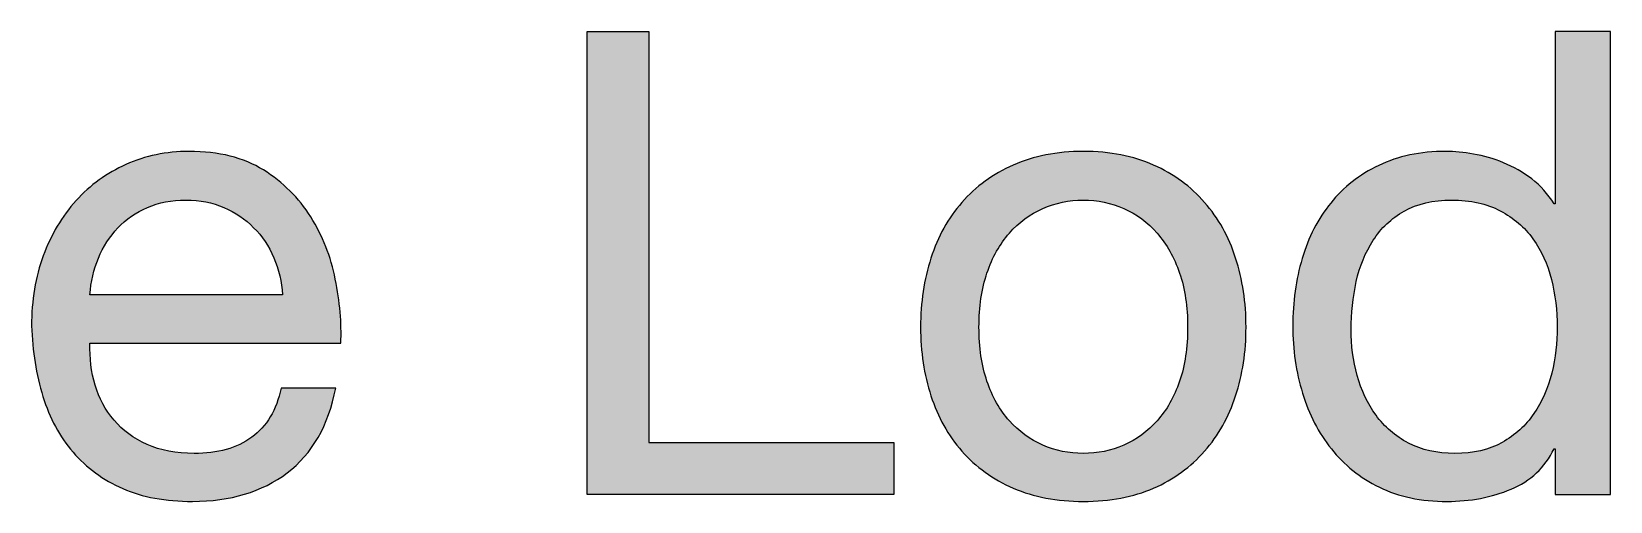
# Paper-space layout 'A1mask (portrait)' of a CAD drawing. Extents: x 0 to 565, y 0 to 805.
# Drawn here: x 425.96 to 436, y 64.5 to 67.48 of the extents above; entities that cross this region are included whole.
import ezdxf
from ezdxf.enums import TextEntityAlignment as Align

# ---------------------------------------------------------------- set-up
doc = ezdxf.new("R2010")
doc.units = 0
doc.layers.get('0').update_dxf_attribs({"linetype": 'CONTINUOUS'})
doc.layers.get('Defpoints').update_dxf_attribs({"linetype": 'CONTINUOUS'})
doc.layers.add('JPP_Mask', color=7, linetype='CONTINUOUS')
doc.styles.add('JPP', font='arial.ttf')

# ---------------------------------------------------------------- blocks, each defined once
blk = doc.blocks.new('A1mask (portrait)')
at = {"true_color": 0x004a91}
blk.add_hatch(color=154, dxfattribs=at).paths.add_polyline_path([(431.443, 64.871), (429.885, 64.871), (429.885, 67.483), (429.494, 67.483), (429.494, 64.541), (431.443, 64.541)])
h = blk.add_hatch(color=154, dxfattribs=at)
edge = h.paths.add_edge_path()
edge.add_spline(control_points=[(435.995, 65.001), (435.995, 65.346), (435.995, 65.834), (435.995, 66.286)], knot_values=[19.437481, 19.437481, 19.437481, 19.437481, 19.749975, 19.749975, 19.749975, 19.749975], degree=3, periodic=0)
edge.add_spline(control_points=[(435.995, 66.286), (435.995, 66.739), (435.995, 67.155), (435.995, 67.356)], knot_values=[19.124987, 19.124987, 19.124987, 19.124987, 19.437481, 19.437481, 19.437481, 19.437481], degree=3, periodic=0)
edge.add_spline(control_points=[(435.995, 67.356), (435.995, 67.382), (435.995, 67.403), (435.995, 67.421)], knot_values=[19.085926, 19.085926, 19.085926, 19.085926, 19.124987, 19.124987, 19.124987, 19.124987], degree=3, periodic=0)
edge.add_spline(control_points=[(435.995, 67.421), (435.995, 67.439), (435.995, 67.454), (435.995, 67.464)], knot_values=[19.046864, 19.046864, 19.046864, 19.046864, 19.085926, 19.085926, 19.085926, 19.085926], degree=3, periodic=0)
edge.add_spline(control_points=[(435.995, 67.483), (435.995, 67.483), (435.995, 67.483), (435.995, 67.483), (435.995, 67.483), (435.995, 67.483), (435.995, 67.483)], knot_values=[18.999258, 18.999258, 18.999258, 18.999258, 18.999583, 18.999583, 18.999583, 19.000326, 19.000326, 19.000326, 19.000326], degree=3, periodic=0)
edge.add_spline(control_points=[(435.984, 67.483), (435.978, 67.483), (435.971, 67.483), (435.963, 67.483)], knot_values=[18.812494, 18.812494, 18.812494, 18.812494, 18.890617, 18.890617, 18.890617, 18.890617], degree=3, periodic=0)
edge.add_spline(control_points=[(435.963, 67.483), (435.946, 67.483), (435.924, 67.483), (435.9, 67.483)], knot_values=[18.656247, 18.656247, 18.656247, 18.656247, 18.812494, 18.812494, 18.812494, 18.812494], degree=3, periodic=0)
edge.add_spline(control_points=[(435.9, 67.483), (435.875, 67.483), (435.848, 67.483), (435.82, 67.483)], knot_values=[18.5, 18.5, 18.5, 18.5, 18.656247, 18.656247, 18.656247, 18.656247], degree=3, periodic=0)
edge.add_spline(control_points=[(435.82, 67.483), (435.793, 67.483), (435.766, 67.483), (435.741, 67.483)], knot_values=[18.343753, 18.343753, 18.343753, 18.343753, 18.5, 18.5, 18.5, 18.5], degree=3, periodic=0)
edge.add_spline(control_points=[(435.741, 67.483), (435.716, 67.483), (435.694, 67.483), (435.677, 67.483)], knot_values=[18.187506, 18.187506, 18.187506, 18.187506, 18.343753, 18.343753, 18.343753, 18.343753], degree=3, periodic=0)
edge.add_spline(control_points=[(435.677, 67.483), (435.669, 67.483), (435.662, 67.483), (435.657, 67.483)], knot_values=[18.109383, 18.109383, 18.109383, 18.109383, 18.187506, 18.187506, 18.187506, 18.187506], degree=3, periodic=0)
edge.add_spline(control_points=[(435.645, 67.483), (435.645, 67.483), (435.645, 67.483), (435.645, 67.483), (435.645, 67.483), (435.645, 67.483), (435.645, 67.483)], knot_values=[17.999522, 17.999522, 17.999522, 17.999522, 18.000874, 18.000874, 18.000874, 18.001353, 18.001353, 18.001353, 18.001353], degree=3, periodic=0)
edge.add_spline(control_points=[(435.645, 67.476), (435.645, 67.472), (435.645, 67.467), (435.645, 67.46)], knot_values=[17.914074, 17.914074, 17.914074, 17.914074, 17.953136, 17.953136, 17.953136, 17.953136], degree=3, periodic=0)
edge.add_spline(control_points=[(435.645, 67.46), (435.645, 67.453), (435.645, 67.445), (435.645, 67.436)], knot_values=[17.875012, 17.875012, 17.875012, 17.875012, 17.914074, 17.914074, 17.914074, 17.914074], degree=3, periodic=0)
edge.add_spline(control_points=[(435.645, 67.436), (435.645, 67.361), (435.645, 67.206), (435.645, 67.037)], knot_values=[17.562519, 17.562519, 17.562519, 17.562519, 17.875012, 17.875012, 17.875012, 17.875012], degree=3, periodic=0)
edge.add_spline(control_points=[(435.645, 67.037), (435.645, 66.869), (435.645, 66.687), (435.645, 66.558)], knot_values=[17.250025, 17.250025, 17.250025, 17.250025, 17.562519, 17.562519, 17.562519, 17.562519], degree=3, periodic=0)
edge.add_spline(control_points=[(435.645, 66.558), (435.645, 66.526), (435.645, 66.497), (435.645, 66.473)], knot_values=[17.171902, 17.171902, 17.171902, 17.171902, 17.250025, 17.250025, 17.250025, 17.250025], degree=3, periodic=0)
edge.add_spline(control_points=[(435.645, 66.473), (435.645, 66.449), (435.645, 66.429), (435.645, 66.414)], knot_values=[17.093778, 17.093778, 17.093778, 17.093778, 17.171902, 17.171902, 17.171902, 17.171902], degree=3, periodic=0)
edge.add_spline(control_points=[(435.645, 66.414), (435.645, 66.407), (435.645, 66.401), (435.645, 66.396)], knot_values=[17.054716, 17.054716, 17.054716, 17.054716, 17.093778, 17.093778, 17.093778, 17.093778], degree=3, periodic=0)
edge.add_spline(control_points=[(435.645, 66.396), (435.645, 66.392), (435.645, 66.389), (435.645, 66.388)], knot_values=[17.015655, 17.015655, 17.015655, 17.015655, 17.054716, 17.054716, 17.054716, 17.054716], degree=3, periodic=0)
edge.add_spline(control_points=[(435.645, 66.388), (435.645, 66.388), (435.645, 66.388), (435.645, 66.387)], knot_values=[17.010772, 17.010772, 17.010772, 17.010772, 17.015655, 17.015655, 17.015655, 17.015655], degree=3, periodic=0)
edge.add_spline(control_points=[(435.645, 66.387), (435.645, 66.387), (435.645, 66.387), (435.645, 66.387)], knot_values=[17.005889, 17.005889, 17.005889, 17.005889, 17.010772, 17.010772, 17.010772, 17.010772], degree=3, periodic=0)
edge.add_spline(control_points=[(435.645, 66.387), (435.645, 66.387), (435.645, 66.387), (435.645, 66.387)], knot_values=[17.003448, 17.003448, 17.003448, 17.003448, 17.005889, 17.005889, 17.005889, 17.005889], degree=3, periodic=0)
edge.add_spline(control_points=[(435.645, 66.387), (435.645, 66.387), (435.645, 66.387), (435.645, 66.387)], knot_values=[17.001007, 17.001007, 17.001007, 17.001007, 17.003448, 17.003448, 17.003448, 17.003448], degree=3, periodic=0)
edge.add_spline(control_points=[(435.645, 66.387), (435.645, 66.387), (435.645, 66.387), (435.645, 66.387)], knot_values=[17.000701, 17.000701, 17.000701, 17.000701, 17.001007, 17.001007, 17.001007, 17.001007], degree=3, periodic=0)
edge.add_spline(control_points=[(435.639, 66.387), (435.638, 66.387), (435.637, 66.387), (435.637, 66.387), (435.599, 66.45), (435.551, 66.503), (435.495, 66.546), (435.439, 66.588), (435.379, 66.623), (435.316, 66.649)], knot_values=[14, 14, 14, 14, 14.312544, 14.312544, 14.312544, 15.312544, 15.312544, 15.312544, 16.312544, 16.312544, 16.312544, 16.312544], degree=3, periodic=0)
edge.add_spline(control_points=[(435.316, 66.649), (435.253, 66.675), (435.189, 66.693), (435.126, 66.704)], knot_values=[13, 13, 13, 13, 14, 14, 14, 14], degree=3, periodic=0)
edge.add_spline(control_points=[(435.126, 66.704), (435.063, 66.715), (435.004, 66.721), (434.949, 66.721)], knot_values=[12, 12, 12, 12, 13, 13, 13, 13], degree=3, periodic=0)
edge.add_spline(control_points=[(434.949, 66.721), (434.787, 66.721), (434.645, 66.691), (434.523, 66.632)], knot_values=[11, 11, 11, 11, 12, 12, 12, 12], degree=3, periodic=0)
edge.add_spline(control_points=[(434.523, 66.632), (434.4, 66.573), (434.299, 66.493), (434.218, 66.393)], knot_values=[10, 10, 10, 10, 11, 11, 11, 11], degree=3, periodic=0)
edge.add_spline(control_points=[(434.218, 66.393), (434.137, 66.293), (434.076, 66.175), (434.037, 66.041)], knot_values=[9, 9, 9, 9, 10, 10, 10, 10], degree=3, periodic=0)
edge.add_spline(control_points=[(434.037, 66.041), (433.996, 65.906), (433.977, 65.763), (433.977, 65.612), (433.977, 65.461), (433.997, 65.318), (434.039, 65.184)], knot_values=[7, 7, 7, 7, 8, 8, 8, 9, 9, 9, 9], degree=3, periodic=0)
edge.add_spline(control_points=[(434.039, 65.184), (434.08, 65.049), (434.141, 64.931), (434.222, 64.83)], knot_values=[6, 6, 6, 6, 7, 7, 7, 7], degree=3, periodic=0)
edge.add_spline(control_points=[(434.222, 64.83), (434.303, 64.728), (434.404, 64.647), (434.527, 64.586)], knot_values=[5, 5, 5, 5, 6, 6, 6, 6], degree=3, periodic=0)
edge.add_spline(control_points=[(434.527, 64.586), (434.649, 64.526), (434.793, 64.496), (434.957, 64.496)], knot_values=[4, 4, 4, 4, 5, 5, 5, 5], degree=3, periodic=0)
edge.add_spline(control_points=[(434.957, 64.496), (435.105, 64.496), (435.241, 64.522), (435.365, 64.574)], knot_values=[3, 3, 3, 3, 4, 4, 4, 4], degree=3, periodic=0)
edge.add_spline(control_points=[(435.365, 64.574), (435.489, 64.626), (435.579, 64.711), (435.637, 64.83)], knot_values=[2, 2, 2, 2, 3, 3, 3, 3], degree=3, periodic=0)
edge.add_spline(control_points=[(435.645, 64.83), (435.645, 64.83), (435.645, 64.758), (435.645, 64.685)], knot_values=[0.5, 0.5, 0.5, 0.5, 1, 1, 1, 1], degree=3, periodic=0)
edge.add_spline(control_points=[(435.645, 64.685), (435.645, 64.613), (435.645, 64.541), (435.645, 64.541), (435.645, 64.541), (435.679, 64.541), (435.726, 64.541)], knot_values=[20.687456, 20.687456, 20.687456, 20.687456, 21.187456, 21.187456, 21.187456, 21.5, 21.5, 21.5, 21.5], degree=3, periodic=0)
edge.add_spline(control_points=[(435.726, 64.541), (435.773, 64.541), (435.833, 64.541), (435.885, 64.541)], knot_values=[20.374962, 20.374962, 20.374962, 20.374962, 20.687456, 20.687456, 20.687456, 20.687456], degree=3, periodic=0)
edge.add_spline(control_points=[(435.885, 64.541), (435.91, 64.541), (435.934, 64.541), (435.952, 64.541)], knot_values=[20.218716, 20.218716, 20.218716, 20.218716, 20.374962, 20.374962, 20.374962, 20.374962], degree=3, periodic=0)
edge.add_spline(control_points=[(435.952, 64.541), (435.971, 64.541), (435.985, 64.541), (435.991, 64.541)], knot_values=[20.062469, 20.062469, 20.062469, 20.062469, 20.218716, 20.218716, 20.218716, 20.218716], degree=3, periodic=0)
edge.add_spline(control_points=[(435.995, 64.541), (435.995, 64.541), (435.995, 64.541), (435.995, 64.541), (435.995, 64.541), (435.995, 64.541), (435.995, 64.541)], knot_values=[19.999756, 19.999756, 19.999756, 19.999756, 20.000581, 20.000581, 20.000581, 20.000824, 20.000824, 20.000824, 20.000824], degree=3, periodic=0)
edge.add_spline(control_points=[(435.995, 64.541), (435.995, 64.541), (435.995, 64.541), (435.995, 64.541)], knot_values=[19.999604, 19.999604, 19.999604, 19.999604, 19.999756, 19.999756, 19.999756, 19.999756], degree=3, periodic=0)
edge.add_spline(control_points=[(435.995, 64.543), (435.995, 64.547), (435.995, 64.555), (435.995, 64.567)], knot_values=[19.945284, 19.945284, 19.945284, 19.945284, 19.984345, 19.984345, 19.984345, 19.984345], degree=3, periodic=0)
edge.add_spline(control_points=[(435.995, 64.567), (435.995, 64.578), (435.995, 64.594), (435.995, 64.614)], knot_values=[19.906222, 19.906222, 19.906222, 19.906222, 19.945284, 19.945284, 19.945284, 19.945284], degree=3, periodic=0)
edge.add_spline(control_points=[(435.995, 64.614), (435.995, 64.653), (435.995, 64.707), (435.995, 64.772)], knot_values=[19.828098, 19.828098, 19.828098, 19.828098, 19.906222, 19.906222, 19.906222, 19.906222], degree=3, periodic=0)
edge.add_spline(control_points=[(435.995, 64.772), (435.995, 64.837), (435.995, 64.915), (435.995, 65.001)], knot_values=[19.749975, 19.749975, 19.749975, 19.749975, 19.828098, 19.828098, 19.828098, 19.828098], degree=3, periodic=0)
edge = h.paths.add_edge_path(flags=16)
edge.add_spline(control_points=[(435.623, 65.312), (435.599, 65.215), (435.561, 65.13), (435.509, 65.054), (435.457, 64.979), (435.39, 64.917), (435.308, 64.871)], knot_values=[4, 4, 4, 4, 5, 5, 5, 6, 6, 6, 6], degree=3, periodic=0)
edge.add_spline(control_points=[(435.308, 64.871), (435.225, 64.824), (435.125, 64.801), (435.007, 64.801)], knot_values=[3, 3, 3, 3, 4, 4, 4, 4], degree=3, periodic=0)
edge.add_spline(control_points=[(435.007, 64.801), (434.894, 64.801), (434.796, 64.823), (434.712, 64.867), (434.628, 64.911), (434.56, 64.97), (434.506, 65.044)], knot_values=[1, 1, 1, 1, 2, 2, 2, 3, 3, 3, 3], degree=3, periodic=0)
edge.add_spline(control_points=[(434.506, 65.044), (434.453, 65.118), (434.412, 65.202), (434.386, 65.297)], knot_values=[0, 0, 0, 0, 1, 1, 1, 1], degree=3, periodic=0)
edge.add_spline(control_points=[(434.386, 65.297), (434.36, 65.392), (434.348, 65.489), (434.348, 65.588)], knot_values=[15, 15, 15, 15, 16, 16, 16, 16], degree=3, periodic=0)
edge.add_spline(control_points=[(434.348, 65.588), (434.348, 65.692), (434.359, 65.794), (434.38, 65.893)], knot_values=[14, 14, 14, 14, 15, 15, 15, 15], degree=3, periodic=0)
edge.add_spline(control_points=[(434.38, 65.893), (434.403, 65.992), (434.438, 66.079), (434.488, 66.156)], knot_values=[13, 13, 13, 13, 14, 14, 14, 14], degree=3, periodic=0)
edge.add_spline(control_points=[(434.488, 66.156), (434.537, 66.233), (434.603, 66.295), (434.685, 66.342)], knot_values=[12, 12, 12, 12, 13, 13, 13, 13], degree=3, periodic=0)
edge.add_spline(control_points=[(434.685, 66.342), (434.768, 66.388), (434.868, 66.412), (434.986, 66.412)], knot_values=[11, 11, 11, 11, 12, 12, 12, 12], degree=3, periodic=0)
edge.add_spline(control_points=[(434.986, 66.412), (435.107, 66.412), (435.21, 66.389), (435.295, 66.344)], knot_values=[10, 10, 10, 10, 11, 11, 11, 11], degree=3, periodic=0)
edge.add_spline(control_points=[(435.295, 66.344), (435.38, 66.298), (435.45, 66.239), (435.503, 66.165)], knot_values=[9, 9, 9, 9, 10, 10, 10, 10], degree=3, periodic=0)
edge.add_spline(control_points=[(435.503, 66.165), (435.557, 66.09), (435.596, 66.005), (435.62, 65.907), (435.645, 65.81), (435.658, 65.708), (435.658, 65.604)], knot_values=[7, 7, 7, 7, 8, 8, 8, 9, 9, 9, 9], degree=3, periodic=0)
edge.add_spline(control_points=[(435.658, 65.604), (435.658, 65.505), (435.646, 65.408), (435.623, 65.312)], knot_values=[6, 6, 6, 6, 7, 7, 7, 7], degree=3, periodic=0)
h = blk.add_hatch(color=154, dxfattribs=at)
edge = h.paths.add_edge_path()
edge.add_spline(control_points=[(426.334, 65.501), (426.334, 65.501), (427.928, 65.501), (427.928, 65.501), (427.934, 65.63), (427.922, 65.766), (427.893, 65.909)], knot_values=[12, 12, 12, 12, 13, 13, 13, 14, 14, 14, 14], degree=3, periodic=0)
edge.add_spline(control_points=[(427.893, 65.909), (427.865, 66.052), (427.812, 66.184), (427.737, 66.305)], knot_values=[11, 11, 11, 11, 12, 12, 12, 12], degree=3, periodic=0)
edge.add_spline(control_points=[(427.737, 66.305), (427.661, 66.425), (427.561, 66.525), (427.436, 66.603)], knot_values=[10, 10, 10, 10, 11, 11, 11, 11], degree=3, periodic=0)
edge.add_spline(control_points=[(427.436, 66.603), (427.311, 66.681), (427.154, 66.721), (426.964, 66.721)], knot_values=[9, 9, 9, 9, 10, 10, 10, 10], degree=3, periodic=0)
edge.add_spline(control_points=[(426.964, 66.721), (426.819, 66.721), (426.685, 66.693), (426.563, 66.638)], knot_values=[8, 8, 8, 8, 9, 9, 9, 9], degree=3, periodic=0)
edge.add_spline(control_points=[(426.563, 66.638), (426.441, 66.583), (426.335, 66.507), (426.246, 66.408)], knot_values=[7, 7, 7, 7, 8, 8, 8, 8], degree=3, periodic=0)
edge.add_spline(control_points=[(426.246, 66.408), (426.156, 66.309), (426.087, 66.192), (426.037, 66.057), (425.988, 65.923), (425.963, 65.774), (425.963, 65.612)], knot_values=[5, 5, 5, 5, 6, 6, 6, 7, 7, 7, 7], degree=3, periodic=0)
edge.add_spline(control_points=[(425.963, 65.612), (425.969, 65.45), (425.993, 65.301), (426.035, 65.163)], knot_values=[4, 4, 4, 4, 5, 5, 5, 5], degree=3, periodic=0)
edge.add_spline(control_points=[(426.035, 65.163), (426.078, 65.026), (426.141, 64.908), (426.227, 64.809)], knot_values=[3, 3, 3, 3, 4, 4, 4, 4], degree=3, periodic=0)
edge.add_spline(control_points=[(426.227, 64.809), (426.312, 64.71), (426.417, 64.633), (426.542, 64.578), (426.667, 64.523), (426.815, 64.496), (426.985, 64.496)], knot_values=[1, 1, 1, 1, 2, 2, 2, 3, 3, 3, 3], degree=3, periodic=0)
edge.add_spline(control_points=[(426.985, 64.496), (427.226, 64.496), (427.427, 64.556), (427.587, 64.677)], knot_values=[0, 0, 0, 0, 1, 1, 1, 1], degree=3, periodic=0)
edge.add_spline(control_points=[(427.587, 64.677), (427.746, 64.798), (427.849, 64.978), (427.896, 65.217)], knot_values=[21, 21, 21, 21, 22, 22, 22, 22], degree=3, periodic=0)
edge.add_spline(control_points=[(427.896, 65.217), (427.896, 65.217), (427.549, 65.217), (427.549, 65.217), (427.519, 65.077), (427.457, 64.972), (427.362, 64.904)], knot_values=[19, 19, 19, 19, 20, 20, 20, 21, 21, 21, 21], degree=3, periodic=0)
edge.add_spline(control_points=[(427.362, 64.904), (427.267, 64.835), (427.145, 64.801), (426.997, 64.801)], knot_values=[18, 18, 18, 18, 19, 19, 19, 19], degree=3, periodic=0)
edge.add_spline(control_points=[(426.997, 64.801), (426.882, 64.801), (426.781, 64.82), (426.697, 64.858)], knot_values=[17, 17, 17, 17, 18, 18, 18, 18], degree=3, periodic=0)
edge.add_spline(control_points=[(426.697, 64.858), (426.612, 64.897), (426.541, 64.948), (426.487, 65.013), (426.432, 65.077), (426.392, 65.152), (426.367, 65.235)], knot_values=[15, 15, 15, 15, 16, 16, 16, 17, 17, 17, 17], degree=3, periodic=0)
edge.add_spline(control_points=[(426.367, 65.235), (426.342, 65.319), (426.331, 65.408), (426.334, 65.501)], knot_values=[14, 14, 14, 14, 15, 15, 15, 15], degree=3, periodic=0)
edge = h.paths.add_edge_path(flags=16)
edge.add_spline(control_points=[(427.558, 65.81), (427.558, 65.81), (426.334, 65.81), (426.334, 65.81), (426.339, 65.893), (426.357, 65.97), (426.388, 66.043)], knot_values=[6, 6, 6, 6, 7, 7, 7, 8, 8, 8, 8], degree=3, periodic=0)
edge.add_spline(control_points=[(426.388, 66.043), (426.418, 66.116), (426.459, 66.179), (426.511, 66.235)], knot_values=[5, 5, 5, 5, 6, 6, 6, 6], degree=3, periodic=0)
edge.add_spline(control_points=[(426.511, 66.235), (426.563, 66.29), (426.626, 66.333), (426.699, 66.364)], knot_values=[4, 4, 4, 4, 5, 5, 5, 5], degree=3, periodic=0)
edge.add_spline(control_points=[(426.699, 66.364), (426.772, 66.396), (426.853, 66.412), (426.944, 66.412)], knot_values=[3, 3, 3, 3, 4, 4, 4, 4], degree=3, periodic=0)
edge.add_spline(control_points=[(426.944, 66.412), (427.032, 66.412), (427.112, 66.396), (427.185, 66.364)], knot_values=[2, 2, 2, 2, 3, 3, 3, 3], degree=3, periodic=0)
edge.add_spline(control_points=[(427.185, 66.364), (427.258, 66.333), (427.321, 66.29), (427.374, 66.236)], knot_values=[1, 1, 1, 1, 2, 2, 2, 2], degree=3, periodic=0)
edge.add_spline(control_points=[(427.374, 66.236), (427.428, 66.183), (427.471, 66.119), (427.502, 66.045)], knot_values=[0, 0, 0, 0, 1, 1, 1, 1], degree=3, periodic=0)
edge.add_spline(control_points=[(427.502, 66.045), (427.534, 65.971), (427.552, 65.893), (427.558, 65.81)], knot_values=[8, 8, 8, 8, 9, 9, 9, 9], degree=3, periodic=0)
h = blk.add_hatch(color=154, dxfattribs=at)
edge = h.paths.add_edge_path()
edge.add_spline(control_points=[(433.093, 64.58), (433.221, 64.637), (433.328, 64.715), (433.417, 64.815)], knot_values=[9, 9, 9, 9, 10, 10, 10, 10], degree=3, periodic=0)
edge.add_spline(control_points=[(433.417, 64.815), (433.504, 64.915), (433.57, 65.033), (433.614, 65.167)], knot_values=[8, 8, 8, 8, 9, 9, 9, 9], degree=3, periodic=0)
edge.add_spline(control_points=[(433.614, 65.167), (433.658, 65.302), (433.68, 65.448), (433.68, 65.604)], knot_values=[7, 7, 7, 7, 8, 8, 8, 8], degree=3, periodic=0)
edge.add_spline(control_points=[(433.68, 65.604), (433.68, 65.761), (433.658, 65.907), (433.614, 66.043)], knot_values=[6, 6, 6, 6, 7, 7, 7, 7], degree=3, periodic=0)
edge.add_spline(control_points=[(433.614, 66.043), (433.57, 66.179), (433.504, 66.297), (433.417, 66.397)], knot_values=[5, 5, 5, 5, 6, 6, 6, 6], degree=3, periodic=0)
edge.add_spline(control_points=[(433.417, 66.397), (433.328, 66.498), (433.221, 66.577), (433.093, 66.634)], knot_values=[4, 4, 4, 4, 5, 5, 5, 5], degree=3, periodic=0)
edge.add_spline(control_points=[(433.093, 66.634), (432.965, 66.692), (432.816, 66.721), (432.646, 66.721)], knot_values=[3, 3, 3, 3, 4, 4, 4, 4], degree=3, periodic=0)
edge.add_spline(control_points=[(432.646, 66.721), (432.478, 66.721), (432.33, 66.692), (432.201, 66.634)], knot_values=[2, 2, 2, 2, 3, 3, 3, 3], degree=3, periodic=0)
edge.add_spline(control_points=[(432.201, 66.634), (432.072, 66.577), (431.963, 66.498), (431.875, 66.397)], knot_values=[1, 1, 1, 1, 2, 2, 2, 2], degree=3, periodic=0)
edge.add_spline(control_points=[(431.875, 66.397), (431.788, 66.297), (431.721, 66.179), (431.678, 66.043)], knot_values=[0, 0, 0, 0, 1, 1, 1, 1], degree=3, periodic=0)
edge.add_spline(control_points=[(431.678, 66.043), (431.634, 65.907), (431.612, 65.761), (431.612, 65.604)], knot_values=[15, 15, 15, 15, 16, 16, 16, 16], degree=3, periodic=0)
edge.add_spline(control_points=[(431.612, 65.604), (431.612, 65.448), (431.634, 65.302), (431.678, 65.167)], knot_values=[14, 14, 14, 14, 15, 15, 15, 15], degree=3, periodic=0)
edge.add_spline(control_points=[(431.678, 65.167), (431.721, 65.033), (431.788, 64.915), (431.875, 64.815)], knot_values=[13, 13, 13, 13, 14, 14, 14, 14], degree=3, periodic=0)
edge.add_spline(control_points=[(431.875, 64.815), (431.963, 64.715), (432.072, 64.637), (432.201, 64.58)], knot_values=[12, 12, 12, 12, 13, 13, 13, 13], degree=3, periodic=0)
edge.add_spline(control_points=[(432.201, 64.58), (432.33, 64.524), (432.478, 64.496), (432.646, 64.496)], knot_values=[11, 11, 11, 11, 12, 12, 12, 12], degree=3, periodic=0)
edge.add_spline(control_points=[(432.646, 64.496), (432.816, 64.496), (432.965, 64.524), (433.093, 64.58)], knot_values=[10, 10, 10, 10, 11, 11, 11, 11], degree=3, periodic=0)
edge = h.paths.add_edge_path(flags=16)
edge.add_spline(control_points=[(433.115, 65.009), (433.055, 64.941), (432.984, 64.89), (432.903, 64.854), (432.822, 64.819), (432.737, 64.801), (432.646, 64.801)], knot_values=[3, 3, 3, 3, 4, 4, 4, 5, 5, 5, 5], degree=3, periodic=0)
edge.add_spline(control_points=[(432.646, 64.801), (432.555, 64.801), (432.469, 64.819), (432.388, 64.854), (432.307, 64.89), (432.236, 64.941), (432.176, 65.009)], knot_values=[1, 1, 1, 1, 2, 2, 2, 3, 3, 3, 3], degree=3, periodic=0)
edge.add_spline(control_points=[(432.176, 65.009), (432.116, 65.076), (432.068, 65.16), (432.034, 65.26)], knot_values=[0, 0, 0, 0, 1, 1, 1, 1], degree=3, periodic=0)
edge.add_spline(control_points=[(432.034, 65.26), (432, 65.36), (431.983, 65.475), (431.983, 65.604)], knot_values=[15, 15, 15, 15, 16, 16, 16, 16], degree=3, periodic=0)
edge.add_spline(control_points=[(431.983, 65.604), (431.983, 65.733), (432, 65.848), (432.034, 65.948)], knot_values=[14, 14, 14, 14, 15, 15, 15, 15], degree=3, periodic=0)
edge.add_spline(control_points=[(432.034, 65.948), (432.068, 66.048), (432.116, 66.133), (432.176, 66.201)], knot_values=[13, 13, 13, 13, 14, 14, 14, 14], degree=3, periodic=0)
edge.add_spline(control_points=[(432.176, 66.201), (432.236, 66.27), (432.307, 66.322), (432.388, 66.358), (432.469, 66.394), (432.555, 66.412), (432.646, 66.412)], knot_values=[11, 11, 11, 11, 12, 12, 12, 13, 13, 13, 13], degree=3, periodic=0)
edge.add_spline(control_points=[(432.646, 66.412), (432.737, 66.412), (432.822, 66.394), (432.903, 66.358), (432.984, 66.322), (433.055, 66.27), (433.115, 66.201)], knot_values=[9, 9, 9, 9, 10, 10, 10, 11, 11, 11, 11], degree=3, periodic=0)
edge.add_spline(control_points=[(433.115, 66.201), (433.176, 66.133), (433.223, 66.048), (433.258, 65.948)], knot_values=[8, 8, 8, 8, 9, 9, 9, 9], degree=3, periodic=0)
edge.add_spline(control_points=[(433.258, 65.948), (433.292, 65.848), (433.309, 65.733), (433.309, 65.604)], knot_values=[7, 7, 7, 7, 8, 8, 8, 8], degree=3, periodic=0)
edge.add_spline(control_points=[(433.309, 65.604), (433.309, 65.475), (433.292, 65.36), (433.258, 65.26)], knot_values=[6, 6, 6, 6, 7, 7, 7, 7], degree=3, periodic=0)
edge.add_spline(control_points=[(433.258, 65.26), (433.223, 65.16), (433.176, 65.076), (433.115, 65.009)], knot_values=[5, 5, 5, 5, 6, 6, 6, 6], degree=3, periodic=0)
at = {"layer": 'Defpoints', "color": 154, "true_color": 0x004a91}
blk.add_lwpolyline([(429.885, 67.483), (429.885, 64.871), (431.443, 64.871), (431.443, 64.541), (429.494, 64.541), (429.494, 67.483), (429.885, 67.483)], dxfattribs=at)
for points, knots in [([(435.645, 64.541), (435.645, 64.541), (435.645, 64.83), (435.645, 64.83), (435.645, 64.83), (435.637, 64.83), (435.637, 64.83), (435.579, 64.711), (435.489, 64.626), (435.365, 64.574), (435.241, 64.522), (435.105, 64.496), (434.957, 64.496), (434.793, 64.496), (434.649, 64.526), (434.527, 64.586), (434.404, 64.647), (434.303, 64.728), (434.222, 64.83), (434.141, 64.931), (434.08, 65.049), (434.039, 65.184), (433.997, 65.318), (433.977, 65.461), (433.977, 65.612), (433.977, 65.763), (433.996, 65.906), (434.037, 66.041), (434.076, 66.175), (434.137, 66.293), (434.218, 66.393), (434.299, 66.493), (434.4, 66.573), (434.523, 66.632), (434.645, 66.691), (434.787, 66.721), (434.949, 66.721), (435.004, 66.721), (435.063, 66.715), (435.126, 66.704), (435.189, 66.693), (435.253, 66.675), (435.316, 66.649), (435.379, 66.623), (435.439, 66.588), (435.495, 66.546), (435.551, 66.503), (435.599, 66.45), (435.637, 66.387), (435.637, 66.387), (435.645, 66.387), (435.645, 66.387), (435.645, 66.387), (435.645, 67.483), (435.645, 67.483), (435.645, 67.483), (435.995, 67.483), (435.995, 67.483), (435.995, 67.483), (435.995, 64.541), (435.995, 64.541), (435.995, 64.541), (435.645, 64.541), (435.645, 64.541)], [0, 0, 0, 0, 1, 1, 1, 2, 2, 2, 3, 3, 3, 4, 4, 4, 5, 5, 5, 6, 6, 6, 7, 7, 7, 8, 8, 8, 9, 9, 9, 10, 10, 10, 11, 11, 11, 12, 12, 12, 13, 13, 13, 14, 14, 14, 15, 15, 15, 16, 16, 16, 17, 17, 17, 18, 18, 18, 19, 19, 19, 20, 20, 20, 21, 21, 21, 21]), ([(427.587, 64.677), (427.427, 64.556), (427.226, 64.496), (426.985, 64.496), (426.815, 64.496), (426.667, 64.523), (426.542, 64.578), (426.417, 64.633), (426.312, 64.71), (426.227, 64.809), (426.141, 64.908), (426.078, 65.026), (426.035, 65.163), (425.993, 65.301), (425.969, 65.45), (425.963, 65.612), (425.963, 65.774), (425.988, 65.923), (426.037, 66.057), (426.087, 66.192), (426.156, 66.309), (426.246, 66.408), (426.335, 66.507), (426.441, 66.583), (426.563, 66.638), (426.685, 66.693), (426.819, 66.721), (426.964, 66.721), (427.154, 66.721), (427.311, 66.681), (427.436, 66.603), (427.561, 66.525), (427.661, 66.425), (427.737, 66.305), (427.812, 66.184), (427.865, 66.052), (427.893, 65.909), (427.922, 65.766), (427.934, 65.63), (427.928, 65.501), (427.928, 65.501), (426.334, 65.501), (426.334, 65.501), (426.331, 65.408), (426.342, 65.319), (426.367, 65.235), (426.392, 65.152), (426.432, 65.077), (426.487, 65.013), (426.541, 64.948), (426.612, 64.897), (426.697, 64.858), (426.781, 64.82), (426.882, 64.801), (426.997, 64.801), (427.145, 64.801), (427.267, 64.835), (427.362, 64.904), (427.457, 64.972), (427.519, 65.077), (427.549, 65.217), (427.549, 65.217), (427.896, 65.217), (427.896, 65.217), (427.849, 64.978), (427.746, 64.798), (427.587, 64.677)], [0, 0, 0, 0, 1, 1, 1, 2, 2, 2, 3, 3, 3, 4, 4, 4, 5, 5, 5, 6, 6, 6, 7, 7, 7, 8, 8, 8, 9, 9, 9, 10, 10, 10, 11, 11, 11, 12, 12, 12, 13, 13, 13, 14, 14, 14, 15, 15, 15, 16, 16, 16, 17, 17, 17, 18, 18, 18, 19, 19, 19, 20, 20, 20, 21, 21, 21, 22, 22, 22, 22]), ([(431.678, 66.043), (431.721, 66.179), (431.788, 66.297), (431.875, 66.397), (431.963, 66.498), (432.072, 66.577), (432.201, 66.634), (432.33, 66.692), (432.478, 66.721), (432.646, 66.721), (432.816, 66.721), (432.965, 66.692), (433.093, 66.634), (433.221, 66.577), (433.328, 66.498), (433.417, 66.397), (433.504, 66.297), (433.57, 66.179), (433.614, 66.043), (433.658, 65.907), (433.68, 65.761), (433.68, 65.604), (433.68, 65.448), (433.658, 65.302), (433.614, 65.167), (433.57, 65.033), (433.504, 64.915), (433.417, 64.815), (433.328, 64.715), (433.221, 64.637), (433.093, 64.58), (432.965, 64.524), (432.816, 64.496), (432.646, 64.496), (432.478, 64.496), (432.33, 64.524), (432.201, 64.58), (432.072, 64.637), (431.963, 64.715), (431.875, 64.815), (431.788, 64.915), (431.721, 65.033), (431.678, 65.167), (431.634, 65.302), (431.612, 65.448), (431.612, 65.604), (431.612, 65.761), (431.634, 65.907), (431.678, 66.043)], [0, 0, 0, 0, 1, 1, 1, 2, 2, 2, 3, 3, 3, 4, 4, 4, 5, 5, 5, 6, 6, 6, 7, 7, 7, 8, 8, 8, 9, 9, 9, 10, 10, 10, 11, 11, 11, 12, 12, 12, 13, 13, 13, 14, 14, 14, 15, 15, 15, 16, 16, 16, 16]), ([(427.502, 66.045), (427.471, 66.119), (427.428, 66.183), (427.374, 66.236), (427.321, 66.29), (427.258, 66.333), (427.185, 66.364), (427.112, 66.396), (427.032, 66.412), (426.944, 66.412), (426.853, 66.412), (426.772, 66.396), (426.699, 66.364), (426.626, 66.333), (426.563, 66.29), (426.511, 66.235), (426.459, 66.179), (426.418, 66.116), (426.388, 66.043), (426.357, 65.97), (426.339, 65.893), (426.334, 65.81), (426.334, 65.81), (427.558, 65.81), (427.558, 65.81), (427.552, 65.893), (427.534, 65.971), (427.502, 66.045)], [0, 0, 0, 0, 1, 1, 1, 2, 2, 2, 3, 3, 3, 4, 4, 4, 5, 5, 5, 6, 6, 6, 7, 7, 7, 8, 8, 8, 9, 9, 9, 9]), ([(432.034, 65.26), (432.068, 65.16), (432.116, 65.076), (432.176, 65.009), (432.236, 64.941), (432.307, 64.89), (432.388, 64.854), (432.469, 64.819), (432.555, 64.801), (432.646, 64.801), (432.737, 64.801), (432.822, 64.819), (432.903, 64.854), (432.984, 64.89), (433.055, 64.941), (433.115, 65.009), (433.176, 65.076), (433.223, 65.16), (433.258, 65.26), (433.292, 65.36), (433.309, 65.475), (433.309, 65.604), (433.309, 65.733), (433.292, 65.848), (433.258, 65.948), (433.223, 66.048), (433.176, 66.133), (433.115, 66.201), (433.055, 66.27), (432.984, 66.322), (432.903, 66.358), (432.822, 66.394), (432.737, 66.412), (432.646, 66.412), (432.555, 66.412), (432.469, 66.394), (432.388, 66.358), (432.307, 66.322), (432.236, 66.27), (432.176, 66.201), (432.116, 66.133), (432.068, 66.048), (432.034, 65.948), (432, 65.848), (431.983, 65.733), (431.983, 65.604), (431.983, 65.475), (432, 65.36), (432.034, 65.26)], [0, 0, 0, 0, 1, 1, 1, 2, 2, 2, 3, 3, 3, 4, 4, 4, 5, 5, 5, 6, 6, 6, 7, 7, 7, 8, 8, 8, 9, 9, 9, 10, 10, 10, 11, 11, 11, 12, 12, 12, 13, 13, 13, 14, 14, 14, 15, 15, 15, 16, 16, 16, 16]), ([(434.386, 65.297), (434.412, 65.202), (434.453, 65.118), (434.506, 65.044), (434.56, 64.97), (434.628, 64.911), (434.712, 64.867), (434.796, 64.823), (434.894, 64.801), (435.007, 64.801), (435.125, 64.801), (435.225, 64.824), (435.308, 64.871), (435.39, 64.917), (435.457, 64.979), (435.509, 65.054), (435.561, 65.13), (435.599, 65.215), (435.623, 65.312), (435.646, 65.408), (435.658, 65.505), (435.658, 65.604), (435.658, 65.708), (435.645, 65.81), (435.62, 65.907), (435.596, 66.005), (435.557, 66.09), (435.503, 66.165), (435.45, 66.239), (435.38, 66.298), (435.295, 66.344), (435.21, 66.389), (435.107, 66.412), (434.986, 66.412), (434.868, 66.412), (434.768, 66.388), (434.685, 66.342), (434.603, 66.295), (434.537, 66.233), (434.488, 66.156), (434.438, 66.079), (434.403, 65.992), (434.38, 65.893), (434.359, 65.794), (434.348, 65.692), (434.348, 65.588), (434.348, 65.489), (434.36, 65.392), (434.386, 65.297)], [0, 0, 0, 0, 1, 1, 1, 2, 2, 2, 3, 3, 3, 4, 4, 4, 5, 5, 5, 6, 6, 6, 7, 7, 7, 8, 8, 8, 9, 9, 9, 10, 10, 10, 11, 11, 11, 12, 12, 12, 13, 13, 13, 14, 14, 14, 15, 15, 15, 16, 16, 16, 16])]:
    blk.add_open_spline(points, degree=3, knots=knots, dxfattribs=at)
at = {"color": 7, "style": 'JPP'}
for tag, p in [('Client', (498, 115)), ('Project1', (498, 90)), ('Project2', (498, 82.5)), ('Project3', (498, 75)), ('Title1', (498, 57.5)), ('Title2', (498, 50)), ('Title3', (498, 42.5)), ('Status', (390, 7.5))]:
    blk.add_attdef(tag, text='', height=3.5, dxfattribs=at).set_placement(p, align=Align.MIDDLE_LEFT)
at = {"color": 2, "style": 'JPP'}
for tag, p in [('Scale', (417.5, 25)), ('Checked', (507.5, 25)), ('Drawn', (462.5, 25)), ('Date', (552.5, 25))]:
    blk.add_attdef(tag, text='', height=2, dxfattribs=at).set_placement(p, align=Align.MIDDLE_CENTER)
at = {"color": 6, "style": 'JPP'}
for tag, p in [('Ref', (480, 7.5)), ('DrgNo.', (522, 7.5))]:
    blk.add_attdef(tag, text='', height=4, dxfattribs=at).set_placement(p, align=Align.MIDDLE_LEFT)
blk.add_attdef('Rev', text='', height=4, dxfattribs=at).set_placement((556.275, 7.5), align=Align.MIDDLE_CENTER)

psp = doc.layouts.new('A1mask (portrait)')

# ---------------------------------------------------------------- block references
at = {"layer": 'JPP_Mask'}
psp.add_blockref('A1mask (portrait)', (0, 0), dxfattribs=at)

doc.saveas('drawing.dxf')
